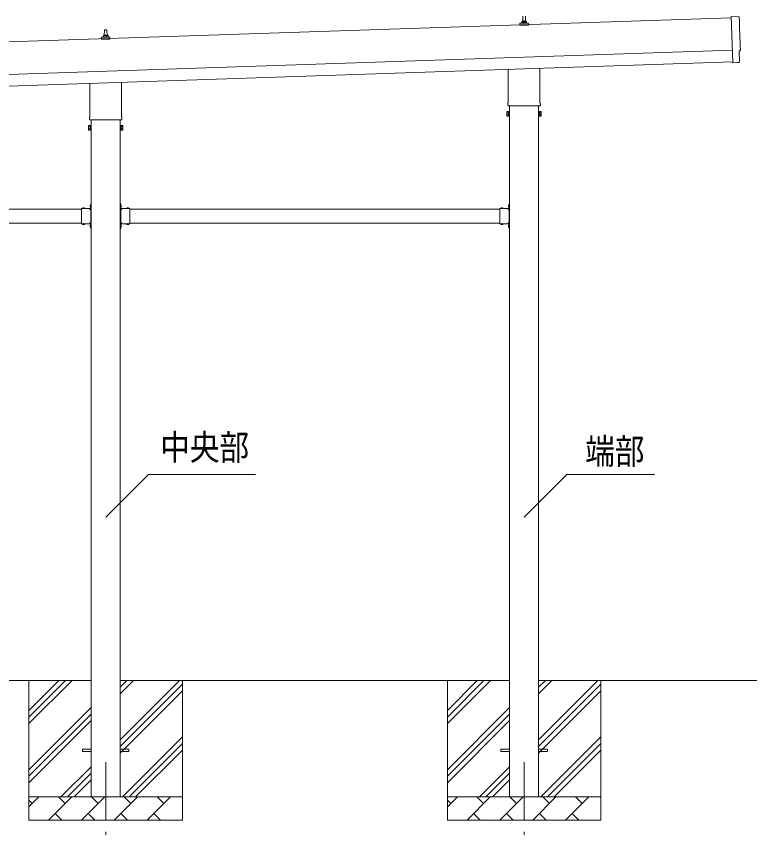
# Model space of a CAD drawing. Units: millimetres at full size, sheet at 1:50; details may follow other scales. Extents: x -14053 to 14053, y -9700 to 9700.
# Drawn here: x 5202 to 8388, y 4170 to 7661 of the extents above; entities that cross this region are included whole.
import ezdxf
from ezdxf.enums import TextEntityAlignment as Align

# ---------------------------------------------------------------- set-up
doc = ezdxf.new("R2010")
doc.units = ezdxf.units.MM
doc.header["$LTSCALE"] = 50
doc.linetypes.add('CHAIN1', pattern=[8, 5, -1, 1, -1])
doc.linetypes.add('USER7', pattern=[2, 1, -1])
for name, color, linetype, lineweight in [('0-2_建具', 4, 'Continuous', 9), ('0-3_階段', 7, 'CHAIN1', 9), ('0-4_設備', 7, 'Continuous', 9), ('0-7_ハッチ', 7, 'Continuous', 9)]:
    doc.layers.add(name, color=color, linetype=linetype, lineweight=lineweight)
doc.styles.add('ＭＳ ゴシック', font='')
doc.styles.get('ＭＳ ゴシック').set_extended_font_data('MS Gothic')

msp = doc.modelspace()

# ---------------------------------------------------------------- linework, layer by layer
at = {"layer": '0-2_建具'}
for p, q in [((8278.27, 7654.56), (2895.26, 7475.12)), ((7380.91, 7637.41), (7381.63, 7660.93)), ((7392.18, 7660.93), (7392.91, 7637.41)), ((7368.66, 7621.91), (7368.66, 7629.62)), ((7405.16, 7621.91), (7368.66, 7621.91)), ((7369.04, 7630.41), (7404.77, 7630.41)), ((7369.42, 7630.59), (7376.14, 7632.22)), ((7376.52, 7632.41), (7397.29, 7632.41)), ((7376.91, 7633.19), (7376.91, 7637.41)), ((7377.91, 7637.41), (7395.91, 7637.41)), ((7396.91, 7633.19), (7396.91, 7637.41)), ((7404.39, 7630.59), (7397.67, 7632.22)), ((7405.16, 7621.91), (7405.16, 7629.62)), ((5576.91, 7573.19), (5576.91, 7577.41)), ((5577.91, 7577.41), (5595.91, 7577.41)), ((5580.91, 7577.41), (5581.63, 7600.93)), ((5582.63, 7601.91), (5591.18, 7601.91)), ((5592.18, 7600.93), (5592.91, 7577.41)), ((5596.91, 7573.19), (5596.91, 7577.41)), ((5568.66, 7561.91), (5568.66, 7569.62)), ((5605.16, 7561.91), (5568.66, 7561.91)), ((5569.04, 7570.41), (5604.77, 7570.41)), ((5569.42, 7570.59), (5576.14, 7572.22)), ((5576.52, 7572.41), (5597.29, 7572.41)), ((5604.39, 7570.59), (5597.67, 7572.22)), ((5605.16, 7561.91), (5605.16, 7569.62)), ((2899.93, 7335.2), (8282.94, 7514.64)), ((2901.59, 7285.23), (8284.6, 7464.66)), ((7455.21, 7437.02), (7455.21, 7287.92)), ((8284.69, 7461.9), (8284.73, 7460.9)), ((8304.35, 7461.55), (8311.25, 7462.14)), ((7318.61, 7287.92), (7318.61, 7432.46)), ((5518.61, 7227.92), (5518.61, 7372.46)), ((5655.21, 7377.02), (5655.21, 7227.92)), ((7316.91, 7279.14), (7316.91, 7284.64)), ((7454.84, 7275.64), (7318.97, 7275.64)), ((7324.41, 7275.64), (7324.41, 4303.14)), ((7449.41, 4303.14), (7449.41, 7275.64)), ((7456.91, 7284.64), (7456.91, 7279.14)), ((7312.91, 7249.64), (7313.67, 7250.96)), ((7312.91, 7249.64), (7312.91, 7232.64)), ((7312.91, 7232.64), (7313.67, 7231.33)), ((7319.91, 7246.05), (7313.67, 7246.05)), ((7319.91, 7236.24), (7313.67, 7236.24)), ((7319.91, 7231.33), (7313.67, 7231.33)), ((7322.41, 7231.94), (7319.91, 7231.94)), ((7451.41, 7231.94), (7453.91, 7231.94)), ((7453.91, 7246.05), (7460.15, 7246.05)), ((7453.91, 7236.24), (7460.15, 7236.24)), ((7453.91, 7231.33), (7460.15, 7231.33)), ((7460.91, 7249.64), (7460.15, 7250.96)), ((7460.91, 7232.64), (7460.15, 7231.33)), ((7460.91, 7249.64), (7460.91, 7232.64)), ((5512.91, 7189.64), (5513.67, 7190.96)), ((5516.91, 7219.14), (5516.91, 7224.64)), ((5654.84, 7215.64), (5518.97, 7215.64)), ((5524.41, 7215.64), (5524.41, 4303.14)), ((5649.41, 4303.14), (5649.41, 7215.64)), ((5656.91, 7224.64), (5656.91, 7219.14)), ((5660.91, 7189.64), (5660.15, 7190.96)), ((5512.91, 7189.64), (5512.91, 7172.64)), ((5512.91, 7172.64), (5513.67, 7171.33)), ((5519.91, 7186.05), (5513.67, 7186.05)), ((5519.91, 7176.24), (5513.67, 7176.24)), ((5519.91, 7171.33), (5513.67, 7171.33)), ((5522.41, 7171.94), (5519.91, 7171.94)), ((5651.41, 7171.94), (5653.91, 7171.94)), ((5653.91, 7186.05), (5660.15, 7186.05)), ((5653.91, 7176.24), (5660.15, 7176.24)), ((5653.91, 7171.33), (5660.15, 7171.33)), ((5660.91, 7172.64), (5660.15, 7171.33)), ((5660.91, 7189.64), (5660.91, 7172.64)), ((5521.9, 6850.04), (5522.41, 6850.04)), ((5522.41, 6854.14), (5524.41, 6854.14)), ((5522.41, 6854.14), (5522.41, 6834.14)), ((5522.41, 6850.04), (5522.41, 6838.24)), ((5524.41, 6847.14), (5522.41, 6847.14)), ((5524.41, 6854.14), (5524.41, 6834.14)), ((5651.41, 6854.14), (5649.41, 6854.14)), ((5649.41, 6854.14), (5649.41, 6834.14)), ((5649.41, 6847.14), (5651.41, 6847.14)), ((5651.41, 6854.14), (5651.41, 6834.14)), ((5651.92, 6850.04), (5651.41, 6850.04)), ((5651.41, 6850.04), (5651.41, 6838.24)), ((7321.9, 6850.04), (7322.41, 6850.04)), ((7322.41, 6854.14), (7324.41, 6854.14)), ((7322.41, 6854.14), (7322.41, 6834.14)), ((7322.41, 6850.04), (7322.41, 6838.24)), ((7324.41, 6847.14), (7322.41, 6847.14)), ((7324.41, 6854.14), (7324.41, 6834.14)), ((3891.41, 6831.14), (5482.41, 6831.14)), ((5482.41, 6834.14), (5482.41, 6768.14)), ((5482.41, 6834.14), (5522.41, 6834.14)), ((5485.51, 6834.65), (5485.51, 6834.14)), ((5485.51, 6834.14), (5497.31, 6834.14)), ((5524.41, 6841.14), (5522.41, 6841.14)), ((5522.41, 6830.14), (5522.41, 6772.14)), ((5649.41, 6841.14), (5651.41, 6841.14)), ((5691.41, 6834.14), (5651.41, 6834.14)), ((5651.41, 6830.14), (5651.41, 6772.14)), ((5688.31, 6834.14), (5676.51, 6834.14)), ((5688.31, 6834.65), (5688.31, 6834.14)), ((5691.41, 6834.14), (5691.41, 6768.14)), ((5691.41, 6831.14), (7282.41, 6831.14)), ((7282.41, 6834.14), (7282.41, 6768.14)), ((7282.41, 6834.14), (7322.41, 6834.14)), ((7285.51, 6834.65), (7285.51, 6834.14)), ((7285.51, 6834.14), (7297.31, 6834.14)), ((7324.41, 6841.14), (7322.41, 6841.14)), ((7322.41, 6830.14), (7322.41, 6772.14)), ((3891.41, 6771.14), (5482.41, 6771.14)), ((5482.41, 6768.14), (5522.41, 6768.14)), ((5485.51, 6767.64), (5485.51, 6768.14)), ((5485.51, 6768.14), (5497.31, 6768.14)), ((5518.41, 6771.14), (5523.91, 6771.14)), ((5522.41, 6770.14), (5518.41, 6770.14)), ((5521.9, 6764.04), (5522.41, 6764.04)), ((5522.41, 6768.14), (5522.41, 6748.14)), ((5522.41, 6764.04), (5522.41, 6752.24)), ((5524.41, 6761.14), (5522.41, 6761.14)), ((5524.41, 6755.14), (5522.41, 6755.14)), ((5522.41, 6748.14), (5524.41, 6748.14)), ((5524.41, 6768.14), (5524.41, 6748.14)), ((5649.41, 6768.14), (5649.41, 6748.14)), ((5649.41, 6761.14), (5651.41, 6761.14)), ((5649.41, 6755.14), (5651.41, 6755.14)), ((5651.41, 6748.14), (5649.41, 6748.14)), ((5655.41, 6771.14), (5649.91, 6771.14)), ((5651.41, 6770.14), (5655.41, 6770.14)), ((5651.41, 6768.14), (5651.41, 6748.14)), ((5691.41, 6768.14), (5651.41, 6768.14)), ((5651.92, 6764.04), (5651.41, 6764.04)), ((5651.41, 6764.04), (5651.41, 6752.24)), ((5688.31, 6768.14), (5676.51, 6768.14)), ((5688.31, 6767.64), (5688.31, 6768.14)), ((5691.41, 6771.14), (7282.41, 6771.14)), ((7282.41, 6768.14), (7322.41, 6768.14)), ((7285.51, 6767.64), (7285.51, 6768.14)), ((7285.51, 6768.14), (7297.31, 6768.14)), ((7318.41, 6771.14), (7323.91, 6771.14)), ((7322.41, 6770.14), (7318.41, 6770.14)), ((7321.9, 6764.04), (7322.41, 6764.04)), ((7322.41, 6768.14), (7322.41, 6748.14)), ((7322.41, 6764.04), (7322.41, 6752.24)), ((7324.41, 6761.14), (7322.41, 6761.14)), ((7324.41, 6755.14), (7322.41, 6755.14)), ((7322.41, 6748.14), (7324.41, 6748.14)), ((7324.41, 6768.14), (7324.41, 6748.14)), ((5486.91, 4507.64), (5524.41, 4507.64)), ((5486.91, 4498.64), (5486.91, 4507.64)), ((5649.41, 4507.64), (5686.91, 4507.64)), ((5686.91, 4498.64), (5686.91, 4507.64)), ((7286.91, 4507.64), (7324.41, 4507.64)), ((7286.91, 4498.64), (7286.91, 4507.64)), ((7449.41, 4507.64), (7486.91, 4507.64)), ((7486.91, 4498.64), (7486.91, 4507.64)), ((5486.91, 4498.64), (5524.41, 4498.64)), ((5649.41, 4498.64), (5686.91, 4498.64)), ((7286.91, 4498.64), (7324.41, 4498.64)), ((7449.41, 4498.64), (7486.91, 4498.64))]:
    msp.add_line(p, q, dxfattribs=at)
for points in [[(8309.71, 7659.04), (8278.1, 7659.64), (8284.69, 7461.9)], [(8313.99, 7465.23), (8312.42, 7512.23), (8313.02, 7512.25)], [(8303.6, 7461.8), (8302.91, 7462.41), (8284.73, 7460.9)], [(7319.91, 7231.33), (7319.91, 7250.96), (7313.67, 7250.96)], [(7319.91, 7231.94), (7319.91, 7250.34), (7322.41, 7250.34)], [(7453.91, 7231.94), (7453.91, 7250.34), (7451.41, 7250.34)], [(7453.91, 7231.33), (7453.91, 7250.96), (7460.15, 7250.96)], [(5519.91, 7171.33), (5519.91, 7190.96), (5513.67, 7190.96)], [(5653.91, 7171.33), (5653.91, 7190.96), (5660.15, 7190.96)], [(5519.91, 7171.94), (5519.91, 7190.34), (5522.41, 7190.34)], [(5653.91, 7171.94), (5653.91, 7190.34), (5651.41, 7190.34)], [(5521.9, 6850.04), (5521.9, 6838.24), (5522.41, 6838.24)], [(5651.92, 6850.04), (5651.92, 6838.24), (5651.41, 6838.24)], [(7321.9, 6850.04), (7321.9, 6838.24), (7322.41, 6838.24)], [(5485.51, 6834.65), (5497.31, 6834.65), (5497.31, 6834.14)], [(5522.41, 6830.14), (5518.41, 6830.14), (5518.41, 6832.14), (5522.41, 6832.14)], [(5518.41, 6831.14), (5523.91, 6831.14), (5523.91, 6771.14)], [(5655.41, 6831.14), (5649.91, 6831.14), (5649.91, 6771.14)], [(5651.41, 6830.14), (5655.41, 6830.14), (5655.41, 6832.14), (5651.41, 6832.14)], [(5688.31, 6834.65), (5676.51, 6834.65), (5676.51, 6834.14)], [(7285.51, 6834.65), (7297.31, 6834.65), (7297.31, 6834.14)], [(7322.41, 6830.14), (7318.41, 6830.14), (7318.41, 6832.14), (7322.41, 6832.14)], [(7318.41, 6831.14), (7323.91, 6831.14), (7323.91, 6771.14)], [(5522.41, 6772.14), (5518.41, 6772.14), (5518.41, 6770.14)], [(5651.41, 6772.14), (5655.41, 6772.14), (5655.41, 6770.14)], [(7322.41, 6772.14), (7318.41, 6772.14), (7318.41, 6770.14)], [(5485.51, 6767.64), (5497.31, 6767.64), (5497.31, 6768.14)], [(5521.9, 6764.04), (5521.9, 6752.24), (5522.41, 6752.24)], [(5651.92, 6764.04), (5651.92, 6752.24), (5651.41, 6752.24)], [(5688.31, 6767.64), (5676.51, 6767.64), (5676.51, 6768.14)], [(7285.51, 6767.64), (7297.31, 6767.64), (7297.31, 6768.14)], [(7321.9, 6764.04), (7321.9, 6752.24), (7322.41, 6752.24)]]:
    msp.add_lwpolyline(points, dxfattribs=at)
for points in [[(7322.41, 7230.64), (7322.41, 7251.64), (7324.41, 7251.64), (7324.41, 7230.64)], [(7451.41, 7230.64), (7451.41, 7251.64), (7449.41, 7251.64), (7449.41, 7230.64)], [(5522.41, 7170.64), (5522.41, 7191.64), (5524.41, 7191.64), (5524.41, 7170.64)], [(5651.41, 7170.64), (5651.41, 7191.64), (5649.41, 7191.64), (5649.41, 7170.64)]]:
    msp.add_lwpolyline(points, close=True, dxfattribs=at)
at = {"layer": '0-2_建具', "linetype": 'USER7'}
for points in [[(5519.8, 6846.64), (5522.57, 6845.29), (5523.18, 6844.14)], [(5519.8, 6841.64), (5522.57, 6843), (5523.18, 6844.14)], [(5654.02, 6846.64), (5651.24, 6845.29), (5650.63, 6844.14)], [(5654.02, 6841.64), (5651.24, 6843), (5650.63, 6844.14)], [(7319.8, 6846.64), (7322.57, 6845.29), (7323.18, 6844.14)], [(7319.8, 6841.64), (7322.57, 6843), (7323.18, 6844.14)], [(5488.91, 6836.76), (5490.26, 6833.98), (5491.41, 6833.37)], [(5493.91, 6836.76), (5492.55, 6833.98), (5491.41, 6833.37)], [(5679.91, 6836.76), (5681.26, 6833.98), (5682.41, 6833.37)], [(5684.91, 6836.76), (5683.55, 6833.98), (5682.41, 6833.37)], [(7288.91, 6836.76), (7290.26, 6833.98), (7291.41, 6833.37)], [(7293.91, 6836.76), (7292.55, 6833.98), (7291.41, 6833.37)], [(5488.91, 6765.53), (5490.26, 6768.31), (5491.41, 6768.92)], [(5493.91, 6765.53), (5492.55, 6768.31), (5491.41, 6768.92)], [(5519.8, 6760.64), (5522.57, 6759.29), (5523.18, 6758.14)], [(5519.8, 6755.64), (5522.57, 6757), (5523.18, 6758.14)], [(5654.02, 6760.64), (5651.24, 6759.29), (5650.63, 6758.14)], [(5654.02, 6755.64), (5651.24, 6757), (5650.63, 6758.14)], [(5679.91, 6765.53), (5681.26, 6768.31), (5682.41, 6768.92)], [(5684.91, 6765.53), (5683.55, 6768.31), (5682.41, 6768.92)], [(7288.91, 6765.53), (7290.26, 6768.31), (7291.41, 6768.92)], [(7293.91, 6765.53), (7292.55, 6768.31), (7291.41, 6768.92)], [(7319.8, 6760.64), (7322.57, 6759.29), (7323.18, 6758.14)], [(7319.8, 6755.64), (7322.57, 6757), (7323.18, 6758.14)]]:
    msp.add_lwpolyline(points, dxfattribs=at)
at = {"layer": '0-2_建具'}
for centre, radius, start, end in [((7369.66, 7629.62), 1, 103.62699, 180), ((7375.91, 7633.19), 1, 283.62699, 0), ((7380.99, 7636.77), 4.13, 90, 171.17633), ((7377.91, 7636.41), 1, 90, 180), ((7390.24, 7637.41), 4.83, 133.60282, 180), ((7383.57, 7637.41), 4.83, 0, 46.39718), ((7392.82, 7636.77), 4.13, 8.82367, 90), ((7395.91, 7636.41), 1, 0, 90), ((7397.91, 7633.19), 1, 180, 256.37301), ((7404.16, 7629.62), 1, 0, 76.37301), ((5580.99, 7576.77), 4.13, 90, 171.17633), ((5577.91, 7576.41), 1, 90, 180), ((5582.63, 7600.91), 1, 90, 178.60509), ((5590.24, 7577.41), 4.83, 133.60282, 180), ((5583.57, 7577.41), 4.83, 0, 46.39718), ((5591.18, 7600.91), 1, 1.39491, 90), ((5592.82, 7576.77), 4.13, 8.82367, 90), ((5595.91, 7576.41), 1, 0, 90), ((5569.66, 7569.62), 1, 103.62699, 180), ((5575.91, 7573.19), 1, 283.62699, 0), ((5597.91, 7573.19), 1, 180, 256.37301), ((5604.16, 7569.62), 1, 0, 76.37301), ((7320.91, 7284.64), 4, 125.09963, 180), ((7320.91, 7279.14), 4, 180, 194.47751), ((7320.91, 7279.14), 4, 194.47751, 241.04498), ((7452.91, 7279.14), 4, 298.95502, 345.52249), ((7452.91, 7284.64), 4, 0, 54.90037), ((7452.91, 7279.14), 4, 345.52249, 0), ((5520.91, 7224.64), 4, 125.09963, 180), ((5652.91, 7224.64), 4, 0, 54.90037), ((7317.25, 7248.51), 4.34, 145.61575, 214.38425), ((7317.25, 7233.78), 4.34, 145.61575, 214.38425), ((7329.15, 7241.14), 16.24, 162.41205, 197.58795), ((7456.56, 7248.51), 4.34, 325.61575, 34.38425), ((7444.67, 7241.14), 16.24, 342.41205, 17.58795), ((7456.56, 7233.78), 4.34, 325.61575, 34.38425), ((5517.25, 7188.51), 4.34, 145.61575, 214.38425), ((5520.91, 7219.14), 4, 180, 194.47751), ((5520.91, 7219.14), 4, 194.47751, 241.04498), ((5652.91, 7219.14), 4, 298.95502, 345.52249), ((5652.91, 7219.14), 4, 345.52249, 0), ((5656.56, 7188.51), 4.34, 325.61575, 34.38425), ((5517.25, 7173.78), 4.34, 145.61575, 214.38425), ((5529.15, 7181.14), 16.24, 162.41205, 197.58795), ((5644.67, 7181.14), 16.24, 342.41205, 17.58795), ((5656.56, 7173.78), 4.34, 325.61575, 34.38425), ((5527.64, 6844.14), 8.23, 134.2189, 225.7811), ((5646.17, 6844.14), 8.23, 314.2189, 45.7811), ((7327.64, 6844.14), 8.23, 134.2189, 225.7811), ((5491.41, 6828.91), 8.23, 44.2189, 135.7811), ((5522.41, 6834.14), 2, 270, 0), ((5651.41, 6834.14), 2, 180, 270), ((5682.41, 6828.91), 8.23, 44.2189, 135.7811), ((7291.41, 6828.91), 8.23, 44.2189, 135.7811), ((7322.41, 6834.14), 2, 270, 0), ((5491.41, 6773.38), 8.23, 224.2189, 315.7811), ((5527.64, 6758.14), 8.23, 134.2189, 225.7811), ((5522.41, 6768.14), 2, 0, 90), ((5651.41, 6768.14), 2, 90, 180), ((5646.17, 6758.14), 8.23, 314.2189, 45.7811), ((5682.41, 6773.38), 8.23, 224.2189, 315.7811), ((7291.41, 6773.38), 8.23, 224.2189, 315.7811), ((7327.64, 6758.14), 8.23, 134.2189, 225.7811), ((7322.41, 6768.14), 2, 0, 90)]:
    msp.add_arc(centre, radius, start, end, dxfattribs=at)
for centre, major_axis, ratio, start_param, end_param in [((8309.65, 7656.04), (3, 0.1), 0.99863, 6.2683889, 7.8016218), ((13075.22, 7744.43), (-4760.73, -158.69), 0.99863, 6.2683889, 6.2976778), ((8312.88, 7516.65), (4.4, 0.15), 0.99863, 4.712389, 6.2976778), ((8304.26, 7462.55), (0.75, -0.666), 0.9974, 4.712389, 5.5252311), ((8310.99, 7465.14), (2.25, -2), 0.9974, 5.5252311, 7.0411395)]:
    msp.add_ellipse(centre, major_axis=major_axis, ratio=ratio, start_param=start_param, end_param=end_param, dxfattribs=at)
at = {"layer": '0-3_階段'}
for p, q in [((5586.91, 4453.14), (5586.91, 4104.14)), ((7386.91, 4453.14), (7386.91, 4104.14))]:
    msp.add_line(p, q, dxfattribs=at)
at = {"layer": '0-4_設備'}
for p, q in [((5524.41, 4803.14), (3849.41, 4803.14)), ((5256.91, 4803.14), (5256.91, 4203.14)), ((5256.91, 4618.09), (5441.96, 4803.14)), ((5256.91, 4646.38), (5413.67, 4803.14)), ((5256.91, 4674.66), (5385.39, 4803.14)), ((7324.41, 4803.14), (5649.41, 4803.14)), ((5649.41, 4548.05), (5904.51, 4803.14)), ((5649.41, 4746.03), (5706.52, 4803.14)), ((5649.41, 4774.32), (5678.23, 4803.14)), ((5649.41, 4519.76), (5916.91, 4787.26)), ((5916.91, 4803.14), (5916.91, 4203.14)), ((7056.91, 4803.14), (7056.91, 4203.14)), ((7056.91, 4618.09), (7241.96, 4803.14)), ((7056.91, 4646.38), (7213.67, 4803.14)), ((7056.91, 4674.66), (7185.39, 4803.14)), ((8387.79, 4803.14), (7449.41, 4803.14)), ((7449.41, 4548.05), (7704.51, 4803.14)), ((7449.41, 4746.03), (7506.52, 4803.14)), ((7449.41, 4774.32), (7478.23, 4803.14)), ((7449.41, 4519.76), (7716.91, 4787.26)), ((7716.91, 4803.14), (7716.91, 4203.14)), ((5649.41, 4491.48), (5916.91, 4758.98)), ((7449.41, 4491.48), (7716.91, 4758.98)), ((5256.91, 4420.1), (5524.41, 4687.6)), ((7056.91, 4420.1), (7324.41, 4687.6)), ((5256.91, 4391.82), (5524.41, 4659.32)), ((7056.91, 4391.82), (7324.41, 4659.32)), ((5256.91, 4363.53), (5524.41, 4631.03)), ((7056.91, 4363.53), (7324.41, 4631.03)), ((5659.06, 4303.14), (5916.91, 4560.99)), ((7459.06, 4303.14), (7716.91, 4560.99)), ((5687.35, 4303.14), (5916.91, 4532.7)), ((5715.63, 4303.14), (5916.91, 4504.42)), ((7487.35, 4303.14), (7716.91, 4532.7)), ((7515.63, 4303.14), (7716.91, 4504.42)), ((5394.51, 4303.14), (5524.41, 4433.05)), ((5422.79, 4303.14), (5524.41, 4404.76)), ((7194.51, 4303.14), (7324.41, 4433.05)), ((7222.79, 4303.14), (7324.41, 4404.76)), ((5451.07, 4303.14), (5524.41, 4376.48)), ((7251.07, 4303.14), (7324.41, 4376.48)), ((5256.91, 4303.14), (5916.91, 4303.14)), ((5256.91, 4260.25), (5299.8, 4303.14)), ((5341.22, 4203.14), (5441.22, 4303.14)), ((5412.67, 4274.59), (5384.11, 4303.14)), ((5482.64, 4203.14), (5582.64, 4303.14)), ((5554.09, 4274.59), (5525.54, 4303.14)), ((5624.06, 4203.14), (5724.06, 4303.14)), ((5695.51, 4274.59), (5666.96, 4303.14)), ((5765.49, 4203.14), (5865.49, 4303.14)), ((5836.93, 4274.59), (5808.38, 4303.14)), ((5913.62, 4303.14), (5916.91, 4306.43)), ((7056.91, 4303.14), (7716.91, 4303.14)), ((7056.91, 4260.25), (7099.8, 4303.14)), ((7141.22, 4203.14), (7241.22, 4303.14)), ((7212.67, 4274.59), (7184.11, 4303.14)), ((7282.64, 4203.14), (7382.64, 4303.14)), ((7354.09, 4274.59), (7325.54, 4303.14)), ((7424.06, 4203.14), (7524.06, 4303.14)), ((7495.51, 4274.59), (7466.96, 4303.14)), ((7565.49, 4203.14), (7665.49, 4303.14)), ((7636.93, 4274.59), (7608.38, 4303.14)), ((7713.62, 4303.14), (7716.91, 4306.43)), ((5271.25, 4274.59), (5256.91, 4288.93)), ((7071.25, 4274.59), (7056.91, 4288.93)), ((5369.77, 4231.7), (5398.33, 4203.14)), ((5511.2, 4231.7), (5539.75, 4203.14)), ((5652.62, 4231.7), (5681.17, 4203.14)), ((5794.04, 4231.7), (5822.59, 4203.14)), ((7169.77, 4231.7), (7198.33, 4203.14)), ((7311.2, 4231.7), (7339.75, 4203.14)), ((7452.62, 4231.7), (7481.17, 4203.14)), ((7594.04, 4231.7), (7622.59, 4203.14)), ((5916.91, 4203.14), (5256.91, 4203.14)), ((7716.91, 4203.14), (7056.91, 4203.14))]:
    msp.add_line(p, q, dxfattribs=at)
at = {"layer": '0-7_ハッチ', "color": 6}
for p, q in [((5771.08, 5690.11), (5586.91, 5505.93)), ((6230.83, 5690.11), (5771.08, 5690.11))]:
    msp.add_line(p, q, dxfattribs=at)
msp.add_lwpolyline([(7947.82, 5690.11), (7571.08, 5690.11), (7386.91, 5505.93)], dxfattribs=at)

# ---------------------------------------------------------------- texts
at = {"layer": '0-7_ハッチ', "style": 'ＭＳ ゴシック', "width": 0.85}
for s, p in [('中央部', (5821.21, 5718.9)), ('端部', (7649.61, 5701.74))]:
    msp.add_text(s, height=110, dxfattribs=at).set_placement(p, align=Align.BOTTOM_LEFT)

doc.saveas('drawing.dxf')
